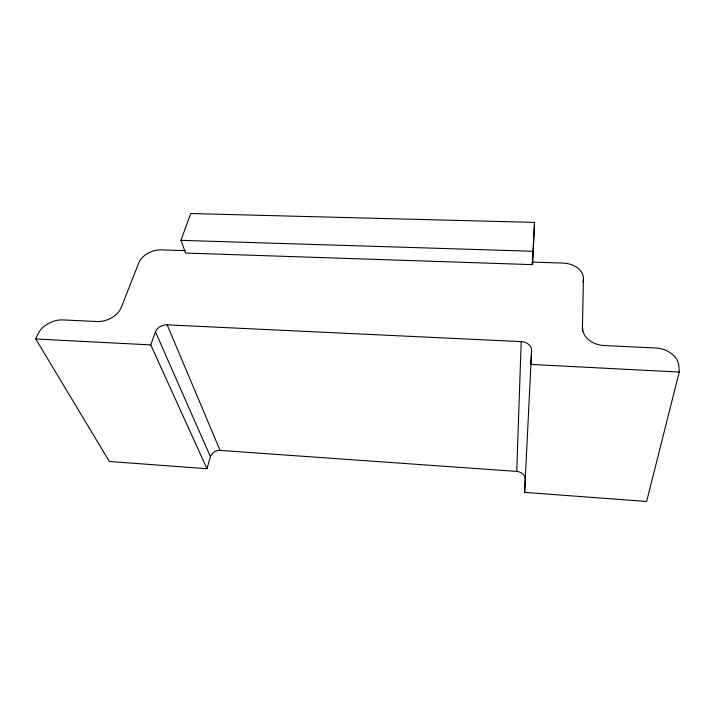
<?xml version="1.0" encoding="UTF-8"?>
<svg xmlns="http://www.w3.org/2000/svg" width="715" height="715" viewBox="0 0 715 715"><rect width="100%" height="100%" fill="white"/><g stroke="black" fill="none" stroke-linecap="round" stroke-linejoin="round"><path stroke-width="1.07" d="M582.359 331.519L583.449 278.698A20.744 15.042 2.3 0 0 563.125 263.111L532.416 262.101L532.264 264.63L185.569 253.039L180.958 240.347L190.717 213.526L534.543 222.41L532.648 264.577M582.734 328.194A21.611 16.15 6 0 0 604.255 345.551L655.512 347.973A22.71 17.097 10.1 0 1 678.893 366.143L679.25 372.05L646.619 501.474L524.613 492.385L525.302 479.738A9.054 7.722 5.9 0 0 516.731 471.417L521.208 341.618L167.176 324.851A9.822 7.079 -20.9 0 0 155.441 331.823L150.767 344.898L206.984 468.736L109.359 461.47L35.75 338.981L37.958 334.102A20.476 13.987 -24.8 0 1 62.795 319.9L96.981 321.527A19.895 13.656 -22.3 0 0 121.273 307.468L138.799 262.825A19.09 12.995 -19 0 1 161.67 249.875L185.337 250.652M532.264 264.63L534.543 222.41M532.309 264.327L532.416 262.101M524.613 492.385L531.594 350.538A10.913 8.464 1.5 0 0 521.208 341.618M531.594 350.538L530.834 364.418L679.25 372.05M583.1 282.005L583.449 278.698M206.984 468.736L210.416 456.706L155.441 331.823M180.958 240.347L532.863 251.269M35.75 338.981L150.767 344.898M210.416 456.706A8.223 6.614 -24.1 0 1 220.059 450.414L516.731 471.417M167.176 324.851L220.059 450.414"/></g></svg>
